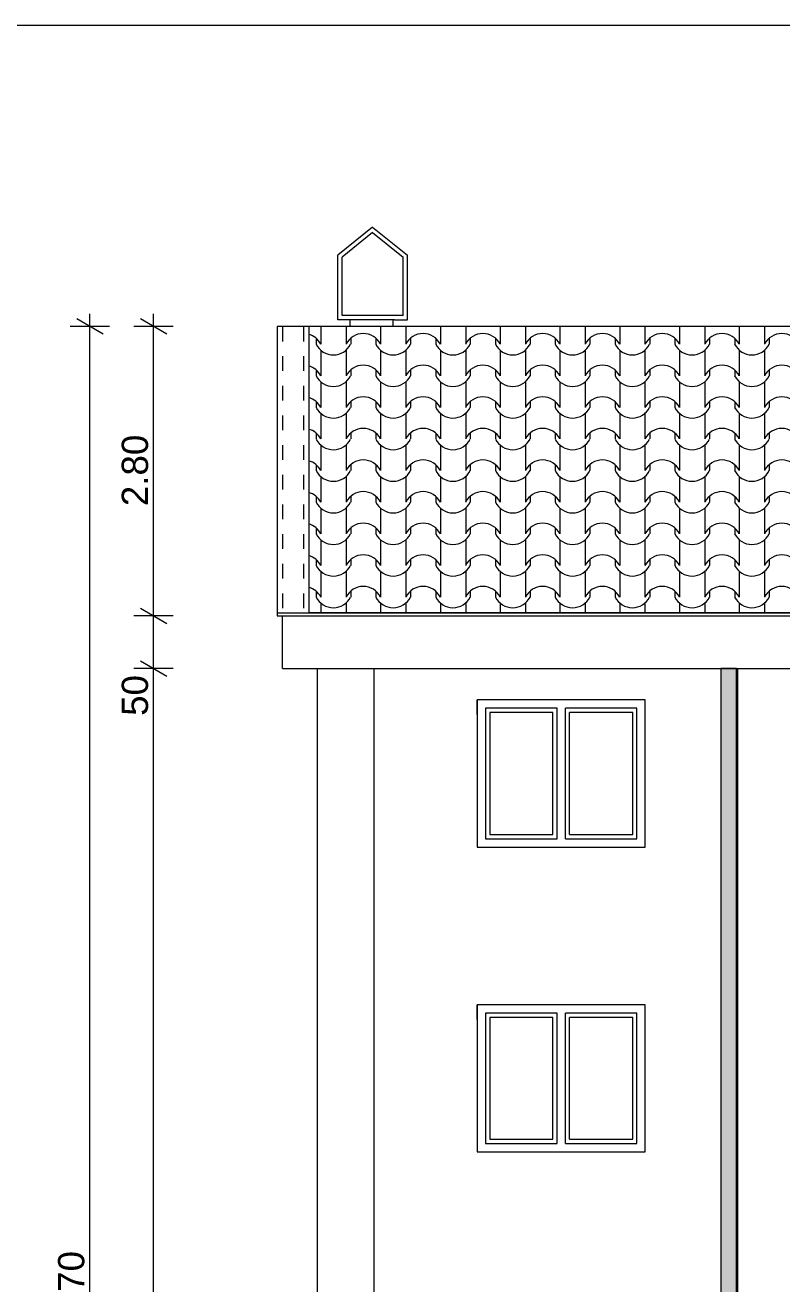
# Model space of a CAD drawing. Header units: millimetres. Extents: x 2791058 to 2855058, y -67651 to -18651.
# Drawn here: x 2800288 to 2807489, y -30625 to -18651 of the extents above; entities that cross this region are included whole.
import ezdxf

# ---------------------------------------------------------------- set-up
doc = ezdxf.new("R2010")
doc.units = ezdxf.units.MM
doc.header["$MEASUREMENT"] = 0
doc.linetypes.add('Dashed', pattern=[282.222223, 141.111112, -141.111112])
doc.linetypes.add('Hidden Line', pattern=[195.611112, 141.111112, -54.5])
doc.layers.add('Dimensioning - General', color=7, linetype='Continuous')
doc.layers.add('Exterior walls', color=7, linetype='Continuous')
for name, color, linetype, lineweight in [('Dimensioning - General_Pen_No__1', 7, 'Continuous', 0), ('Exterior walls_Pen_No__1', 7, 'Continuous', 0), ('Lines_Pen_No__20', 1, 'Continuous', 0), ('Shell - Roof_Pen_No__21', 7, 'Continuous', 0), ('Structural - Bearing_Pen_No__1', 7, 'Continuous', 0)]:
    doc.layers.add(name, color=color, linetype=linetype, lineweight=lineweight)
doc.layers.add('Structural - Bearing_Pen_No__62', color=7, linetype='Continuous', lineweight=0, true_color=0xaaaaaa)
doc.styles.add('GENERATED_STYLE_1', font='')
doc.styles.get('GENERATED_STYLE_1').set_extended_font_data('Arial')
doc.dimstyles.new('GENERATED_STYLE__1', dxfattribs={"dimtxt": 250, "dimasz": 190, "dimexe": 0.18, "dimexo": 3, "dimgap": 0.09, "dimtad": 1, "dimlfac": 0.001, "dimzin": 0, "dimdsep": 46, "dimtxsty": 'GENERATED_STYLE_1', "dimblk": 'ARROWHEAD_2', "dimblk1": 'ARROWHEAD_2', "dimblk2": 'ARROWHEAD_2', "dimcen": 0.09, "dimclrd": 7, "dimclre": 7, "dimclrt": 7, "dimadec": 0, "dimazin": 0, "dimtfac": 1, "dimtdec": 4, "dimtmove": 0, "dimatfit": 3, "dimfxl": 1, "dimtolj": 1, "dimtzin": 0, "dimarcsym": 0})

# ---------------------------------------------------------------- blocks, each defined once
blk = doc.blocks.new('*X2', base_point=(2247654, -76425))
at = {"layer": 'Structural - Bearing_Pen_No__62', "color": 253, "linetype": 'Continuous', "lineweight": 0, "true_color": 0xaaaaaa}
for p, q in [((2803101, -21518), (2803101, -21564)), ((2803342, -21518), (2803342, -21564)), ((2803670, -21518), (2803670, -21564)), ((2803911, -21518), (2803911, -21564)), ((2804239, -21518), (2804239, -21564)), ((2804480, -21518), (2804480, -21564)), ((2804808, -21518), (2804808, -21564)), ((2805049, -21518), (2805049, -21564)), ((2805377, -21518), (2805377, -21564)), ((2805618, -21518), (2805618, -21564)), ((2805946, -21518), (2805946, -21564)), ((2806186, -21518), (2806186, -21564)), ((2806515, -21518), (2806515, -21564)), ((2806755, -21518), (2806755, -21564)), ((2807084, -21518), (2807084, -21564)), ((2807324, -21518), (2807324, -21564)), ((2803057, -21630), (2803057, -21686)), ((2803101, -21564), (2803101, -21686)), ((2803342, -21564), (2803342, -21686)), ((2803386, -21630), (2803386, -21686)), ((2803626, -21630), (2803626, -21686)), ((2803670, -21564), (2803670, -21686)), ((2803911, -21564), (2803911, -21686)), ((2803955, -21630), (2803955, -21686)), ((2804195, -21630), (2804195, -21686)), ((2804239, -21564), (2804239, -21686)), ((2804480, -21564), (2804480, -21686)), ((2804524, -21630), (2804524, -21686)), ((2804764, -21630), (2804764, -21686)), ((2804808, -21564), (2804808, -21686)), ((2805049, -21564), (2805049, -21686)), ((2805093, -21630), (2805093, -21686)), ((2805333, -21630), (2805333, -21686)), ((2805377, -21564), (2805377, -21686)), ((2805618, -21564), (2805618, -21686)), ((2805662, -21630), (2805662, -21686)), ((2805902, -21630), (2805902, -21686)), ((2805946, -21564), (2805946, -21686)), ((2806186, -21564), (2806186, -21686)), ((2806231, -21630), (2806231, -21686)), ((2806471, -21630), (2806471, -21686)), ((2806515, -21564), (2806515, -21686)), ((2806755, -21564), (2806755, -21686)), ((2806799, -21630), (2806799, -21686)), ((2807040, -21630), (2807040, -21686)), ((2807084, -21564), (2807084, -21686)), ((2807324, -21564), (2807324, -21686)), ((2807368, -21630), (2807368, -21686)), ((2803101, -21743), (2803101, -21865)), ((2803342, -21743), (2803342, -21865)), ((2803670, -21743), (2803670, -21865)), ((2803911, -21743), (2803911, -21865)), ((2804239, -21743), (2804239, -21865)), ((2804480, -21743), (2804480, -21865)), ((2804808, -21743), (2804808, -21865)), ((2805049, -21743), (2805049, -21865)), ((2805377, -21743), (2805377, -21865)), ((2805618, -21743), (2805618, -21865)), ((2805946, -21743), (2805946, -21865)), ((2806186, -21743), (2806186, -21865)), ((2806515, -21743), (2806515, -21865)), ((2806755, -21743), (2806755, -21865)), ((2807084, -21743), (2807084, -21865)), ((2807324, -21743), (2807324, -21865)), ((2803101, -21865), (2803101, -21987)), ((2803342, -21865), (2803342, -21987)), ((2803670, -21865), (2803670, -21987)), ((2803911, -21865), (2803911, -21987)), ((2804239, -21865), (2804239, -21987)), ((2804480, -21865), (2804480, -21987)), ((2804808, -21865), (2804808, -21987)), ((2805049, -21865), (2805049, -21987)), ((2805377, -21865), (2805377, -21987)), ((2805618, -21865), (2805618, -21987)), ((2805946, -21865), (2805946, -21987)), ((2806186, -21865), (2806186, -21987)), ((2806515, -21865), (2806515, -21987)), ((2806755, -21865), (2806755, -21987)), ((2807084, -21865), (2807084, -21987)), ((2807324, -21865), (2807324, -21987)), ((2803057, -21931), (2803057, -21987)), ((2803386, -21931), (2803386, -21987)), ((2803626, -21931), (2803626, -21987)), ((2803955, -21931), (2803955, -21987)), ((2804195, -21931), (2804195, -21987)), ((2804524, -21931), (2804524, -21987)), ((2804764, -21931), (2804764, -21987)), ((2805093, -21931), (2805093, -21987)), ((2805333, -21931), (2805333, -21987)), ((2805662, -21931), (2805662, -21987)), ((2805902, -21931), (2805902, -21987)), ((2806231, -21931), (2806231, -21987)), ((2806471, -21931), (2806471, -21987)), ((2806799, -21931), (2806799, -21987)), ((2807040, -21931), (2807040, -21987)), ((2807368, -21931), (2807368, -21987)), ((2803101, -22044), (2803101, -22166)), ((2803342, -22044), (2803342, -22166)), ((2803670, -22044), (2803670, -22166)), ((2803911, -22044), (2803911, -22166)), ((2804239, -22044), (2804239, -22166)), ((2804480, -22044), (2804480, -22166)), ((2804808, -22044), (2804808, -22166)), ((2805049, -22044), (2805049, -22166)), ((2805377, -22044), (2805377, -22166)), ((2805618, -22044), (2805618, -22166)), ((2805946, -22044), (2805946, -22166)), ((2806186, -22044), (2806186, -22166)), ((2806515, -22044), (2806515, -22166)), ((2806755, -22044), (2806755, -22166)), ((2807084, -22044), (2807084, -22166)), ((2807324, -22044), (2807324, -22166)), ((2803057, -22232), (2803057, -22288)), ((2803101, -22166), (2803101, -22288)), ((2803342, -22166), (2803342, -22288)), ((2803386, -22232), (2803386, -22288)), ((2803626, -22232), (2803626, -22288)), ((2803670, -22166), (2803670, -22288)), ((2803911, -22166), (2803911, -22288)), ((2803955, -22232), (2803955, -22288)), ((2804195, -22232), (2804195, -22288)), ((2804239, -22166), (2804239, -22288)), ((2804480, -22166), (2804480, -22288)), ((2804524, -22232), (2804524, -22288)), ((2804764, -22232), (2804764, -22288)), ((2804808, -22166), (2804808, -22288)), ((2805049, -22166), (2805049, -22288)), ((2805093, -22232), (2805093, -22288)), ((2805333, -22232), (2805333, -22288)), ((2805377, -22166), (2805377, -22288)), ((2805618, -22166), (2805618, -22288)), ((2805662, -22232), (2805662, -22288)), ((2805902, -22232), (2805902, -22288)), ((2805946, -22166), (2805946, -22288)), ((2806186, -22166), (2806186, -22288)), ((2806231, -22232), (2806231, -22288)), ((2806471, -22232), (2806471, -22288)), ((2806515, -22166), (2806515, -22288)), ((2806755, -22166), (2806755, -22288)), ((2806799, -22232), (2806799, -22288)), ((2807040, -22232), (2807040, -22288)), ((2807084, -22166), (2807084, -22288)), ((2807324, -22166), (2807324, -22288)), ((2807368, -22232), (2807368, -22288)), ((2803101, -22344), (2803101, -22466)), ((2803342, -22344), (2803342, -22466)), ((2803670, -22344), (2803670, -22466)), ((2803911, -22344), (2803911, -22466)), ((2804239, -22344), (2804239, -22466)), ((2804480, -22344), (2804480, -22466)), ((2804808, -22344), (2804808, -22466)), ((2805049, -22344), (2805049, -22466)), ((2805377, -22344), (2805377, -22466)), ((2805618, -22344), (2805618, -22466)), ((2805946, -22344), (2805946, -22466)), ((2806186, -22344), (2806186, -22466)), ((2806515, -22344), (2806515, -22466)), ((2806755, -22344), (2806755, -22466)), ((2807084, -22344), (2807084, -22466)), ((2807324, -22344), (2807324, -22466)), ((2803101, -22466), (2803101, -22588)), ((2803342, -22466), (2803342, -22588)), ((2803670, -22466), (2803670, -22588)), ((2803911, -22466), (2803911, -22588)), ((2804239, -22466), (2804239, -22588)), ((2804480, -22466), (2804480, -22588)), ((2804808, -22466), (2804808, -22588)), ((2805049, -22466), (2805049, -22588)), ((2805377, -22466), (2805377, -22588)), ((2805618, -22466), (2805618, -22588)), ((2805946, -22466), (2805946, -22588)), ((2806186, -22466), (2806186, -22588)), ((2806515, -22466), (2806515, -22588)), ((2806755, -22466), (2806755, -22588)), ((2807084, -22466), (2807084, -22588)), ((2807324, -22466), (2807324, -22588)), ((2803057, -22532), (2803057, -22588)), ((2803386, -22532), (2803386, -22588)), ((2803626, -22532), (2803626, -22588)), ((2803955, -22532), (2803955, -22588)), ((2804195, -22532), (2804195, -22588)), ((2804524, -22532), (2804524, -22588)), ((2804764, -22532), (2804764, -22588)), ((2805093, -22532), (2805093, -22588)), ((2805333, -22532), (2805333, -22588)), ((2805662, -22532), (2805662, -22588)), ((2805902, -22532), (2805902, -22588)), ((2806231, -22532), (2806231, -22588)), ((2806471, -22532), (2806471, -22588)), ((2806799, -22532), (2806799, -22588)), ((2807040, -22532), (2807040, -22588)), ((2807368, -22532), (2807368, -22588)), ((2803101, -22645), (2803101, -22767)), ((2803342, -22645), (2803342, -22767)), ((2803670, -22645), (2803670, -22767)), ((2803911, -22645), (2803911, -22767)), ((2804239, -22645), (2804239, -22767)), ((2804480, -22645), (2804480, -22767)), ((2804808, -22645), (2804808, -22767)), ((2805049, -22645), (2805049, -22767)), ((2805377, -22645), (2805377, -22767)), ((2805618, -22645), (2805618, -22767)), ((2805946, -22645), (2805946, -22767)), ((2806186, -22645), (2806186, -22767)), ((2806515, -22645), (2806515, -22767)), ((2806755, -22645), (2806755, -22767)), ((2807084, -22645), (2807084, -22767)), ((2807324, -22645), (2807324, -22767)), ((2803057, -22833), (2803057, -22889)), ((2803101, -22767), (2803101, -22889)), ((2803342, -22767), (2803342, -22889)), ((2803386, -22833), (2803386, -22889)), ((2803626, -22833), (2803626, -22889)), ((2803670, -22767), (2803670, -22889)), ((2803911, -22767), (2803911, -22889)), ((2803955, -22833), (2803955, -22889)), ((2804195, -22833), (2804195, -22889)), ((2804239, -22767), (2804239, -22889)), ((2804480, -22767), (2804480, -22889)), ((2804524, -22833), (2804524, -22889)), ((2804764, -22833), (2804764, -22889)), ((2804808, -22767), (2804808, -22889)), ((2805049, -22767), (2805049, -22889)), ((2805093, -22833), (2805093, -22889)), ((2805333, -22833), (2805333, -22889)), ((2805377, -22767), (2805377, -22889)), ((2805618, -22767), (2805618, -22889)), ((2805662, -22833), (2805662, -22889)), ((2805902, -22833), (2805902, -22889)), ((2805946, -22767), (2805946, -22889)), ((2806186, -22767), (2806186, -22889)), ((2806231, -22833), (2806231, -22889)), ((2806471, -22833), (2806471, -22889)), ((2806515, -22767), (2806515, -22889)), ((2806755, -22767), (2806755, -22889)), ((2806799, -22833), (2806799, -22889)), ((2807040, -22833), (2807040, -22889)), ((2807084, -22767), (2807084, -22889)), ((2807324, -22767), (2807324, -22889)), ((2807368, -22833), (2807368, -22889)), ((2803101, -22946), (2803101, -23068)), ((2803342, -22946), (2803342, -23068)), ((2803670, -22946), (2803670, -23068)), ((2803911, -22946), (2803911, -23068)), ((2804239, -22946), (2804239, -23068)), ((2804480, -22946), (2804480, -23068)), ((2804808, -22946), (2804808, -23068)), ((2805049, -22946), (2805049, -23068)), ((2805377, -22946), (2805377, -23068)), ((2805618, -22946), (2805618, -23068)), ((2805946, -22946), (2805946, -23068)), ((2806186, -22946), (2806186, -23068)), ((2806515, -22946), (2806515, -23068)), ((2806755, -22946), (2806755, -23068)), ((2807084, -22946), (2807084, -23068)), ((2807324, -22946), (2807324, -23068)), ((2803101, -23068), (2803101, -23190)), ((2803342, -23068), (2803342, -23190)), ((2803670, -23068), (2803670, -23190)), ((2803911, -23068), (2803911, -23190)), ((2804239, -23068), (2804239, -23190)), ((2804480, -23068), (2804480, -23190)), ((2804808, -23068), (2804808, -23190)), ((2805049, -23068), (2805049, -23190)), ((2805377, -23068), (2805377, -23190)), ((2805618, -23068), (2805618, -23190)), ((2805946, -23068), (2805946, -23190)), ((2806186, -23068), (2806186, -23190)), ((2806515, -23068), (2806515, -23190)), ((2806755, -23068), (2806755, -23190)), ((2807084, -23068), (2807084, -23190)), ((2807324, -23068), (2807324, -23190)), ((2803057, -23134), (2803057, -23190)), ((2803386, -23134), (2803386, -23190)), ((2803626, -23134), (2803626, -23190)), ((2803955, -23134), (2803955, -23190)), ((2804195, -23134), (2804195, -23190)), ((2804524, -23134), (2804524, -23190)), ((2804764, -23134), (2804764, -23190)), ((2805093, -23134), (2805093, -23190)), ((2805333, -23134), (2805333, -23190)), ((2805662, -23134), (2805662, -23190)), ((2805902, -23134), (2805902, -23190)), ((2806231, -23134), (2806231, -23190)), ((2806471, -23134), (2806471, -23190)), ((2806799, -23134), (2806799, -23190)), ((2807040, -23134), (2807040, -23190)), ((2807368, -23134), (2807368, -23190)), ((2803101, -23246), (2803101, -23368)), ((2803342, -23246), (2803342, -23368)), ((2803670, -23246), (2803670, -23368)), ((2803911, -23246), (2803911, -23368)), ((2804239, -23246), (2804239, -23368)), ((2804480, -23246), (2804480, -23368)), ((2804808, -23246), (2804808, -23368)), ((2805049, -23246), (2805049, -23368)), ((2805377, -23246), (2805377, -23368)), ((2805618, -23246), (2805618, -23368)), ((2805946, -23246), (2805946, -23368)), ((2806186, -23246), (2806186, -23368)), ((2806515, -23246), (2806515, -23368)), ((2806755, -23246), (2806755, -23368)), ((2807084, -23246), (2807084, -23368)), ((2807324, -23246), (2807324, -23368)), ((2803057, -23434), (2803057, -23490)), ((2803101, -23368), (2803101, -23490)), ((2803342, -23368), (2803342, -23490)), ((2803386, -23434), (2803386, -23490)), ((2803626, -23434), (2803626, -23490)), ((2803670, -23368), (2803670, -23490)), ((2803911, -23368), (2803911, -23490)), ((2803955, -23434), (2803955, -23490)), ((2804195, -23434), (2804195, -23490)), ((2804239, -23368), (2804239, -23490)), ((2804480, -23368), (2804480, -23490)), ((2804524, -23434), (2804524, -23490)), ((2804764, -23434), (2804764, -23490)), ((2804808, -23368), (2804808, -23490)), ((2805049, -23368), (2805049, -23490)), ((2805093, -23434), (2805093, -23490)), ((2805333, -23434), (2805333, -23490)), ((2805377, -23368), (2805377, -23490)), ((2805618, -23368), (2805618, -23490)), ((2805662, -23434), (2805662, -23490)), ((2805902, -23434), (2805902, -23490)), ((2805946, -23368), (2805946, -23490)), ((2806186, -23368), (2806186, -23490)), ((2806231, -23434), (2806231, -23490)), ((2806471, -23434), (2806471, -23490)), ((2806515, -23368), (2806515, -23490)), ((2806755, -23368), (2806755, -23490)), ((2806799, -23434), (2806799, -23490)), ((2807040, -23434), (2807040, -23490)), ((2807084, -23368), (2807084, -23490)), ((2807324, -23368), (2807324, -23490)), ((2807368, -23434), (2807368, -23490)), ((2803101, -23547), (2803101, -23669)), ((2803342, -23547), (2803342, -23669)), ((2803670, -23547), (2803670, -23669)), ((2803911, -23547), (2803911, -23669)), ((2804239, -23547), (2804239, -23669)), ((2804480, -23547), (2804480, -23669)), ((2804808, -23547), (2804808, -23669)), ((2805049, -23547), (2805049, -23669)), ((2805377, -23547), (2805377, -23669)), ((2805618, -23547), (2805618, -23669)), ((2805946, -23547), (2805946, -23669)), ((2806186, -23547), (2806186, -23669)), ((2806515, -23547), (2806515, -23669)), ((2806755, -23547), (2806755, -23669)), ((2807084, -23547), (2807084, -23669)), ((2807324, -23547), (2807324, -23669)), ((2803101, -23669), (2803101, -23791)), ((2803342, -23669), (2803342, -23791)), ((2803670, -23669), (2803670, -23791)), ((2803911, -23669), (2803911, -23791)), ((2804239, -23669), (2804239, -23791)), ((2804480, -23669), (2804480, -23791)), ((2804808, -23669), (2804808, -23791)), ((2805049, -23669), (2805049, -23791)), ((2805377, -23669), (2805377, -23791)), ((2805618, -23669), (2805618, -23791)), ((2805946, -23669), (2805946, -23791)), ((2806186, -23669), (2806186, -23791)), ((2806515, -23669), (2806515, -23791)), ((2806755, -23669), (2806755, -23791)), ((2807084, -23669), (2807084, -23791)), ((2807324, -23669), (2807324, -23791)), ((2803057, -23735), (2803057, -23791)), ((2803386, -23735), (2803386, -23791)), ((2803626, -23735), (2803626, -23791)), ((2803955, -23735), (2803955, -23791)), ((2804195, -23735), (2804195, -23791)), ((2804524, -23735), (2804524, -23791)), ((2804764, -23735), (2804764, -23791)), ((2805093, -23735), (2805093, -23791)), ((2805333, -23735), (2805333, -23791)), ((2805662, -23735), (2805662, -23791)), ((2805902, -23735), (2805902, -23791)), ((2806231, -23735), (2806231, -23791)), ((2806471, -23735), (2806471, -23791)), ((2806799, -23735), (2806799, -23791)), ((2807040, -23735), (2807040, -23791)), ((2807368, -23735), (2807368, -23791)), ((2803101, -23848), (2803101, -23970)), ((2803342, -23848), (2803342, -23970)), ((2803670, -23848), (2803670, -23970)), ((2803911, -23848), (2803911, -23970)), ((2804239, -23848), (2804239, -23970)), ((2804480, -23848), (2804480, -23970)), ((2804808, -23848), (2804808, -23970)), ((2805049, -23848), (2805049, -23970)), ((2805377, -23848), (2805377, -23970)), ((2805618, -23848), (2805618, -23970)), ((2805946, -23848), (2805946, -23970)), ((2806186, -23848), (2806186, -23970)), ((2806515, -23848), (2806515, -23970)), ((2806755, -23848), (2806755, -23970)), ((2807084, -23848), (2807084, -23970)), ((2807324, -23848), (2807324, -23970)), ((2803057, -24036), (2803057, -24092)), ((2803101, -23970), (2803101, -24092)), ((2803342, -23970), (2803342, -24092)), ((2803386, -24036), (2803386, -24092)), ((2803626, -24036), (2803626, -24092)), ((2803670, -23970), (2803670, -24092)), ((2803911, -23970), (2803911, -24092)), ((2803955, -24036), (2803955, -24092)), ((2804195, -24036), (2804195, -24092)), ((2804239, -23970), (2804239, -24092)), ((2804480, -23970), (2804480, -24092)), ((2804524, -24036), (2804524, -24092)), ((2804764, -24036), (2804764, -24092)), ((2804808, -23970), (2804808, -24092)), ((2805049, -23970), (2805049, -24092)), ((2805093, -24036), (2805093, -24092)), ((2805333, -24036), (2805333, -24092)), ((2805377, -23970), (2805377, -24092)), ((2805618, -23970), (2805618, -24092)), ((2805662, -24036), (2805662, -24092)), ((2805902, -24036), (2805902, -24092)), ((2805946, -23970), (2805946, -24092)), ((2806186, -23970), (2806186, -24092)), ((2806231, -24036), (2806231, -24092)), ((2806471, -24036), (2806471, -24092)), ((2806515, -23970), (2806515, -24092)), ((2806755, -23970), (2806755, -24092)), ((2806799, -24036), (2806799, -24092)), ((2807040, -24036), (2807040, -24092)), ((2807084, -23970), (2807084, -24092)), ((2807324, -23970), (2807324, -24092)), ((2807368, -24036), (2807368, -24092)), ((2803101, -24148), (2803101, -24240)), ((2803342, -24148), (2803342, -24240)), ((2803670, -24148), (2803670, -24240)), ((2803911, -24148), (2803911, -24240)), ((2804239, -24148), (2804239, -24240)), ((2804480, -24148), (2804480, -24240)), ((2804808, -24148), (2804808, -24240)), ((2805049, -24148), (2805049, -24240)), ((2805377, -24148), (2805377, -24240)), ((2805618, -24148), (2805618, -24240)), ((2805946, -24148), (2805946, -24240)), ((2806186, -24148), (2806186, -24240)), ((2806515, -24148), (2806515, -24240)), ((2806755, -24148), (2806755, -24240)), ((2807084, -24148), (2807084, -24240)), ((2807324, -24148), (2807324, -24240))]:
    blk.add_line(p, q, dxfattribs=at)
for centre, radius, start, end in [((2802936, -21770), 185, 26.9885, 74.1368), ((2803506, -21770), 185, 90.1705, 153.0115), ((2803505, -21770), 185, 26.9885, 89.8295), ((2804075, -21770), 185, 90.1705, 153.0115), ((2804074, -21770), 185, 26.9885, 89.8295), ((2804644, -21770), 185, 90.1705, 153.0115), ((2804643, -21770), 185, 26.9885, 89.8295), ((2805213, -21770), 185, 90.1705, 153.0115), ((2805212, -21770), 185, 26.9885, 89.8295), ((2805782, -21770), 185, 90.1705, 153.0115), ((2805781, -21770), 185, 26.9885, 89.8295), ((2806351, -21770), 185, 90.1705, 153.0115), ((2806350, -21770), 185, 26.9885, 89.8295), ((2806920, -21770), 185, 90.1705, 153.0115), ((2806919, -21770), 185, 26.9885, 89.8295), ((2807489, -21770), 185, 90.1705, 153.0115), ((2807488, -21770), 185, 26.9885, 89.8295), ((2803221, -21604), 184, 206.7044, 333.2956), ((2803790, -21604), 184, 206.7044, 333.2956), ((2804359, -21604), 184, 206.7044, 333.2956), ((2804928, -21604), 184, 206.7044, 333.2956), ((2805497, -21604), 184, 206.7044, 333.2956), ((2806066, -21604), 184, 206.7044, 333.2956), ((2806635, -21604), 184, 206.7044, 333.2956), ((2807204, -21604), 184, 206.7044, 333.2956), ((2802936, -22071), 185, 26.9885, 74.1368), ((2803506, -22071), 185, 90.1705, 153.0115), ((2803505, -22071), 185, 26.9885, 89.8295), ((2804075, -22071), 185, 90.1705, 153.0115), ((2804074, -22071), 185, 26.9885, 89.8295), ((2804644, -22071), 185, 90.1705, 153.0115), ((2804643, -22071), 185, 26.9885, 89.8295), ((2805213, -22071), 185, 90.1705, 153.0115), ((2805212, -22071), 185, 26.9885, 89.8295), ((2805782, -22071), 185, 90.1705, 153.0115), ((2805781, -22071), 185, 26.9885, 89.8295), ((2806351, -22071), 185, 90.1705, 153.0115), ((2806350, -22071), 185, 26.9885, 89.8295), ((2806920, -22071), 185, 90.1705, 153.0115), ((2806919, -22071), 185, 26.9885, 89.8295), ((2807489, -22071), 185, 90.1705, 153.0115), ((2807488, -22071), 185, 26.9885, 89.8295), ((2803221, -21904), 184, 206.7044, 333.2956), ((2803790, -21904), 184, 206.7044, 333.2956), ((2804359, -21904), 184, 206.7044, 333.2956), ((2804928, -21904), 184, 206.7044, 333.2956), ((2805497, -21904), 184, 206.7044, 333.2956), ((2806066, -21904), 184, 206.7044, 333.2956), ((2806635, -21904), 184, 206.7044, 333.2956), ((2807204, -21904), 184, 206.7044, 333.2956), ((2802936, -22372), 185, 26.9885, 74.1368), ((2803506, -22372), 185, 90.1705, 153.0115), ((2803505, -22372), 185, 26.9885, 89.8295), ((2804075, -22372), 185, 90.1705, 153.0115), ((2804074, -22372), 185, 26.9885, 89.8295), ((2804644, -22372), 185, 90.1705, 153.0115), ((2804643, -22372), 185, 26.9885, 89.8295), ((2805213, -22372), 185, 90.1705, 153.0115), ((2805212, -22372), 185, 26.9885, 89.8295), ((2805782, -22372), 185, 90.1705, 153.0115), ((2805781, -22372), 185, 26.9885, 89.8295), ((2806351, -22372), 185, 90.1705, 153.0115), ((2806350, -22372), 185, 26.9885, 89.8295), ((2806920, -22372), 185, 90.1705, 153.0115), ((2806919, -22372), 185, 26.9885, 89.8295), ((2807489, -22372), 185, 90.1705, 153.0115), ((2807488, -22372), 185, 26.9885, 89.8295), ((2803221, -22205), 184, 206.7044, 333.2956), ((2803790, -22205), 184, 206.7044, 333.2956), ((2804359, -22205), 184, 206.7044, 333.2956), ((2804928, -22205), 184, 206.7044, 333.2956), ((2805497, -22205), 184, 206.7044, 333.2956), ((2806066, -22205), 184, 206.7044, 333.2956), ((2806635, -22205), 184, 206.7044, 333.2956), ((2807204, -22205), 184, 206.7044, 333.2956), ((2802936, -22672), 185, 26.9885, 74.1368), ((2803506, -22672), 185, 90.1705, 153.0115), ((2803505, -22672), 185, 26.9885, 89.8295), ((2804075, -22672), 185, 90.1705, 153.0115), ((2804074, -22672), 185, 26.9885, 89.8295), ((2804644, -22672), 185, 90.1705, 153.0115), ((2804643, -22672), 185, 26.9885, 89.8295), ((2805213, -22672), 185, 90.1705, 153.0115), ((2805212, -22672), 185, 26.9885, 89.8295), ((2805782, -22672), 185, 90.1705, 153.0115), ((2805781, -22672), 185, 26.9885, 89.8295), ((2806351, -22672), 185, 90.1705, 153.0115), ((2806350, -22672), 185, 26.9885, 89.8295), ((2806920, -22672), 185, 90.1705, 153.0115), ((2806919, -22672), 185, 26.9885, 89.8295), ((2807489, -22672), 185, 90.1705, 153.0115), ((2807488, -22672), 185, 26.9885, 89.8295), ((2803221, -22506), 184, 206.7044, 333.2956), ((2803790, -22506), 184, 206.7044, 333.2956), ((2804359, -22506), 184, 206.7044, 333.2956), ((2804928, -22506), 184, 206.7044, 333.2956), ((2805497, -22506), 184, 206.7044, 333.2956), ((2806066, -22506), 184, 206.7044, 333.2956), ((2806635, -22506), 184, 206.7044, 333.2956), ((2807204, -22506), 184, 206.7044, 333.2956), ((2802936, -22973), 185, 26.9885, 74.1368), ((2803506, -22973), 185, 90.1705, 153.0115), ((2803505, -22973), 185, 26.9885, 89.8295), ((2804075, -22973), 185, 90.1705, 153.0115), ((2804074, -22973), 185, 26.9885, 89.8295), ((2804644, -22973), 185, 90.1705, 153.0115), ((2804643, -22973), 185, 26.9885, 89.8295), ((2805213, -22973), 185, 90.1705, 153.0115), ((2805212, -22973), 185, 26.9885, 89.8295), ((2805782, -22973), 185, 90.1705, 153.0115), ((2805781, -22973), 185, 26.9885, 89.8295), ((2806351, -22973), 185, 90.1705, 153.0115), ((2806350, -22973), 185, 26.9885, 89.8295), ((2806920, -22973), 185, 90.1705, 153.0115), ((2806919, -22973), 185, 26.9885, 89.8295), ((2807489, -22973), 185, 90.1705, 153.0115), ((2807488, -22973), 185, 26.9885, 89.8295), ((2803221, -22806), 184, 206.7044, 333.2956), ((2803790, -22806), 184, 206.7044, 333.2956), ((2804359, -22806), 184, 206.7044, 333.2956), ((2804928, -22806), 184, 206.7044, 333.2956), ((2805497, -22806), 184, 206.7044, 333.2956), ((2806066, -22806), 184, 206.7044, 333.2956), ((2806635, -22806), 184, 206.7044, 333.2956), ((2807204, -22806), 184, 206.7044, 333.2956), ((2802936, -23274), 185, 26.9885, 74.1368), ((2803506, -23274), 185, 90.1705, 153.0115), ((2803505, -23274), 185, 26.9885, 89.8295), ((2804075, -23274), 185, 90.1705, 153.0115), ((2804074, -23274), 185, 26.9885, 89.8295), ((2804644, -23274), 185, 90.1705, 153.0115), ((2804643, -23274), 185, 26.9885, 89.8295), ((2805213, -23274), 185, 90.1705, 153.0115), ((2805212, -23274), 185, 26.9885, 89.8295), ((2805782, -23274), 185, 90.1705, 153.0115), ((2805781, -23274), 185, 26.9885, 89.8295), ((2806351, -23274), 185, 90.1705, 153.0115), ((2806350, -23274), 185, 26.9885, 89.8295), ((2806920, -23274), 185, 90.1705, 153.0115), ((2806919, -23274), 185, 26.9885, 89.8295), ((2807489, -23274), 185, 90.1705, 153.0115), ((2807488, -23274), 185, 26.9885, 89.8295), ((2803221, -23107), 184, 206.7044, 333.2956), ((2803790, -23107), 184, 206.7044, 333.2956), ((2804359, -23107), 184, 206.7044, 333.2956), ((2804928, -23107), 184, 206.7044, 333.2956), ((2805497, -23107), 184, 206.7044, 333.2956), ((2806066, -23107), 184, 206.7044, 333.2956), ((2806635, -23107), 184, 206.7044, 333.2956), ((2807204, -23107), 184, 206.7044, 333.2956), ((2802936, -23574), 185, 26.9885, 74.1368), ((2803506, -23574), 185, 90.1705, 153.0115), ((2803505, -23574), 185, 26.9885, 89.8295), ((2804075, -23574), 185, 90.1705, 153.0115), ((2804074, -23574), 185, 26.9885, 89.8295), ((2804644, -23574), 185, 90.1705, 153.0115), ((2804643, -23574), 185, 26.9885, 89.8295), ((2805213, -23574), 185, 90.1705, 153.0115), ((2805212, -23574), 185, 26.9885, 89.8295), ((2805782, -23574), 185, 90.1705, 153.0115), ((2805781, -23574), 185, 26.9885, 89.8295), ((2806351, -23574), 185, 90.1705, 153.0115), ((2806350, -23574), 185, 26.9885, 89.8295), ((2806920, -23574), 185, 90.1705, 153.0115), ((2806919, -23574), 185, 26.9885, 89.8295), ((2807489, -23574), 185, 90.1705, 153.0115), ((2807488, -23574), 185, 26.9885, 89.8295), ((2803221, -23408), 184, 206.7044, 333.2956), ((2803790, -23408), 184, 206.7044, 333.2956), ((2804359, -23408), 184, 206.7044, 333.2956), ((2804928, -23408), 184, 206.7044, 333.2956), ((2805497, -23408), 184, 206.7044, 333.2956), ((2806066, -23408), 184, 206.7044, 333.2956), ((2806635, -23408), 184, 206.7044, 333.2956), ((2807204, -23408), 184, 206.7044, 333.2956), ((2802936, -23875), 185, 26.9885, 74.1368), ((2803506, -23875), 185, 90.1705, 153.0115), ((2803505, -23875), 185, 26.9885, 89.8295), ((2804075, -23875), 185, 90.1705, 153.0115), ((2804074, -23875), 185, 26.9885, 89.8295), ((2804644, -23875), 185, 90.1705, 153.0115), ((2804643, -23875), 185, 26.9885, 89.8295), ((2805213, -23875), 185, 90.1705, 153.0115), ((2805212, -23875), 185, 26.9885, 89.8295), ((2805782, -23875), 185, 90.1705, 153.0115), ((2805781, -23875), 185, 26.9885, 89.8295), ((2806351, -23875), 185, 90.1705, 153.0115), ((2806350, -23875), 185, 26.9885, 89.8295), ((2806920, -23875), 185, 90.1705, 153.0115), ((2806919, -23875), 185, 26.9885, 89.8295), ((2807489, -23875), 185, 90.1705, 153.0115), ((2807488, -23875), 185, 26.9885, 89.8295), ((2803221, -23708), 184, 206.7044, 333.2956), ((2803790, -23708), 184, 206.7044, 333.2956), ((2804359, -23708), 184, 206.7044, 333.2956), ((2804928, -23708), 184, 206.7044, 333.2956), ((2805497, -23708), 184, 206.7044, 333.2956), ((2806066, -23708), 184, 206.7044, 333.2956), ((2806635, -23708), 184, 206.7044, 333.2956), ((2807204, -23708), 184, 206.7044, 333.2956), ((2802936, -24176), 185, 26.9885, 74.1368), ((2803506, -24176), 185, 90.1705, 153.0115), ((2803505, -24176), 185, 26.9885, 89.8295), ((2804075, -24176), 185, 90.1705, 153.0115), ((2804074, -24176), 185, 26.9885, 89.8295), ((2804644, -24176), 185, 90.1705, 153.0115), ((2804643, -24176), 185, 26.9885, 89.8295), ((2805213, -24176), 185, 90.1705, 153.0115), ((2805212, -24176), 185, 26.9885, 89.8295), ((2805782, -24176), 185, 90.1705, 153.0115), ((2805781, -24176), 185, 26.9885, 89.8295), ((2806351, -24176), 185, 90.1705, 153.0115), ((2806350, -24176), 185, 26.9885, 89.8295), ((2806920, -24176), 185, 90.1705, 153.0115), ((2806919, -24176), 185, 26.9885, 89.8295), ((2807489, -24176), 185, 90.1705, 153.0115), ((2807488, -24176), 185, 26.9885, 89.8295), ((2803221, -24009), 184, 206.7044, 333.2956), ((2803790, -24009), 184, 206.7044, 333.2956), ((2804359, -24009), 184, 206.7044, 333.2956), ((2804928, -24009), 184, 206.7044, 333.2956), ((2805497, -24009), 184, 206.7044, 333.2956), ((2806066, -24009), 184, 206.7044, 333.2956), ((2806635, -24009), 184, 206.7044, 333.2956), ((2807204, -24009), 184, 206.7044, 333.2956)]:
    blk.add_arc(centre, radius, start, end, dxfattribs=at)
blk = doc.blocks.new('Fill_1', base_point=(2247654, -74425))
at = {"layer": 'Structural - Bearing_Pen_No__1', "color": 7, "linetype": 'Continuous', "lineweight": 0}
for p, q in [((2808827, -21518), (2802987, -21518)), ((2802987, -21518), (2802987, -24240)), ((2802987, -24240), (2818145, -24240))]:
    blk.add_line(p, q, dxfattribs=at)
at = {"layer": 'Structural - Bearing_Pen_No__62', "color": 253, "linetype": 'Continuous', "lineweight": 0, "true_color": 0xaaaaaa}
blk.add_blockref('*X2', (2247654, -76425), dxfattribs=at)
blk = doc.blocks.new('Wall_1', base_point=(2806982, -24770))
at = {"layer": 'Exterior walls', "linetype": 'Continuous', "lineweight": 0}
blk.add_hatch(color=255, dxfattribs=at).paths.add_polyline_path([(2806907, -24770), (2806907, -38982), (2807057, -38982), (2807057, -24770)])
at = {"layer": 'Exterior walls_Pen_No__1', "color": 7, "linetype": 'Continuous', "lineweight": 0, "flags": 128}
for points in [[(2806907, -24770), (2806907, -38982)], [(2807057, -24770), (2806907, -24770)], [(2807057, -38982), (2807057, -24770)]]:
    blk.add_lwpolyline(points, dxfattribs=at)
blk = doc.blocks.new('*D12', base_point=(2247654, -76425))
at = {"layer": 'Dimensioning - General_Pen_No__1', "color": 7, "linetype": 'Continuous', "lineweight": 0}
for p, q in [((2801697, -24770), (2801322, -24770)), ((2801385, -24698), (2801635, -24843)), ((2801510, -39170), (2801510, -24770)), ((2801385, -39098), (2801635, -39243)), ((2801697, -39170), (2801322, -39170))]:
    blk.add_line(p, q, dxfattribs=at)
at = {"layer": 'Dimensioning - General_Pen_No__1', "color": 7, "lineweight": 0, "char_height": 250, "attachment_point": 7, "rotation": 90, "style": 'GENERATED_STYLE_1'}
for s, insert in [('\\A1;{\\pql;\\fArial|b0|i0|c0|p34;50}', (2801460, -25222)), ('\\A1;{\\pql;\\fArial|b0|i0|c0|p34;14.40}', (2801460, -32588))]:
    blk.add_mtext(s, dxfattribs=dict(at, insert=insert))
blk = doc.blocks.new('ARROWHEAD_2')
at = {"color": 0, "linetype": 'Continuous', "lineweight": 0}
for p, q in [((-0.378, -0.655), (0.378, 0.655)), ((0, 0), (-1, 0))]:
    blk.add_line(p, q, dxfattribs=at)
blk = doc.blocks.new('*D13', base_point=(2247654, -76425))
at = {"layer": 'Dimensioning - General_Pen_No__1', "color": 7, "linetype": 'Continuous', "lineweight": 0}
for p, q in [((2801697, -24270), (2801322, -24270)), ((2801385, -24198), (2801635, -24343)), ((2801510, -24770), (2801510, -24270)), ((2801697, -24770), (2801322, -24770)), ((2801385, -24698), (2801635, -24843))]:
    blk.add_line(p, q, dxfattribs=at)
blk = doc.blocks.new('*D14', base_point=(2247654, -76425))
at = {"layer": 'Dimensioning - General_Pen_No__1', "color": 7, "linetype": 'Continuous', "lineweight": 0}
for p, q in [((2801510, -21518), (2801510, -21396)), ((2801697, -21518), (2801322, -21518)), ((2801635, -21590), (2801385, -21446)), ((2801510, -24270), (2801510, -21518)), ((2801697, -24270), (2801322, -24270)), ((2801385, -24198), (2801635, -24343))]:
    blk.add_line(p, q, dxfattribs=at)
at = {"layer": 'Dimensioning - General_Pen_No__1', "color": 7, "lineweight": 0, "insert": (2801460, -23227), "char_height": 250, "attachment_point": 7, "rotation": 90, "style": 'GENERATED_STYLE_1'}
blk.add_mtext('\\A1;{\\pql;\\fArial|b0|i0|c0|p34;2.80}', dxfattribs=at)
blk = doc.blocks.new('*D15', base_point=(2247654, -76425))
at = {"layer": 'Dimensioning - General_Pen_No__1', "color": 7, "linetype": 'Continuous', "lineweight": 0}
for p, q in [((2800904, -21518), (2800904, -21396)), ((2801091, -21518), (2800716, -21518)), ((2801029, -21590), (2800779, -21446)), ((2800904, -40001), (2800904, -21518)), ((2800779, -39929), (2801029, -40073)), ((2801091, -40001), (2800716, -40001)), ((2800904, -40124), (2800904, -40001))]:
    blk.add_line(p, q, dxfattribs=at)
at = {"layer": 'Dimensioning - General_Pen_No__1', "color": 7, "lineweight": 0, "insert": (2800854, -31187), "char_height": 250, "attachment_point": 7, "rotation": 90, "style": 'GENERATED_STYLE_1'}
blk.add_mtext('\\A1;{\\pql;\\fArial|b0|i0|c0|p34;18.70}', dxfattribs=at)

msp = doc.modelspace()

# ---------------------------------------------------------------- linework, layer by layer
at = {"layer": 'Lines_Pen_No__20', "color": 1, "linetype": 'Hidden Line', "lineweight": 0}
for p, q in [((2806189.328, -25070.404), (2804589.328, -25070.404)), ((2804589.328, -25210.404), (2804589.328, -25070.404)), ((2806189.328, -25210.404), (2806189.328, -25070.404)), ((2806189.328, -27970.404), (2804589.328, -27970.404)), ((2804589.328, -28110.404), (2804589.328, -27970.404)), ((2806189.328, -28110.404), (2806189.328, -27970.404))]:
    msp.add_line(p, q, dxfattribs=at)
at = {"layer": 'Lines_Pen_No__20', "color": 1, "linetype": 'Continuous', "lineweight": 0}
for p, q in [((2805309.328, -26350.404), (2805309.328, -25190.404)), ((2805349.328, -26390.404), (2805349.328, -25150.404)), ((2805429.328, -26390.404), (2805429.328, -25150.404)), ((2805469.328, -26350.404), (2805469.328, -25190.404)), ((2805309.328, -29250.404), (2805309.328, -28090.404)), ((2805349.328, -29290.404), (2805349.328, -28050.404)), ((2805429.328, -29290.404), (2805429.328, -28050.404)), ((2805469.328, -29250.404), (2805469.328, -28090.404))]:
    msp.add_line(p, q, dxfattribs=at)
for points in [[(2804589.328, -26470.404), (2806189.328, -26470.404), (2806189.328, -25070.404), (2804589.328, -25070.404)], [(2804589.328, -29370.404), (2806189.328, -29370.404), (2806189.328, -27970.404), (2804589.328, -27970.404)]]:
    msp.add_lwpolyline(points, close=True, dxfattribs=at)
for points in [[(2805349.328, -25150.404), (2804669.328, -25150.404), (2804669.328, -26390.404), (2805349.328, -26390.404)], [(2805309.328, -25190.404), (2804709.328, -25190.404), (2804709.328, -26350.404), (2805309.328, -26350.404)], [(2805429.328, -26390.404), (2806109.328, -26390.404), (2806109.328, -25150.404), (2805429.328, -25150.404)], [(2805469.328, -26350.404), (2806069.328, -26350.404), (2806069.328, -25190.404), (2805469.328, -25190.404)], [(2805349.328, -28050.404), (2804669.328, -28050.404), (2804669.328, -29290.404), (2805349.328, -29290.404)], [(2805309.328, -28090.404), (2804709.328, -28090.404), (2804709.328, -29250.404), (2805309.328, -29250.404)], [(2805429.328, -29290.404), (2806109.328, -29290.404), (2806109.328, -28050.404), (2805429.328, -28050.404)], [(2805469.328, -29250.404), (2806069.328, -29250.404), (2806069.328, -28090.404), (2805469.328, -28090.404)]]:
    msp.add_lwpolyline(points, dxfattribs=at)
at = {"layer": 'Shell - Roof_Pen_No__21', "color": 7, "linetype": 'Continuous', "lineweight": 0}
for p, q in [((2791057.579, -18651.285), (2855057.579, -18651.285)), ((2803594.565, -20571.826), (2803262.154, -20838.146)), ((2803594.565, -20571.826), (2803926.976, -20838.146)), ((2803594.565, -20624.094), (2803303.192, -20857.534)), ((2803594.565, -20624.094), (2803885.937, -20857.534)), ((2803262.154, -21453.722), (2803262.154, -20838.146)), ((2803303.192, -21412.684), (2803303.192, -20857.534)), ((2803885.937, -21412.684), (2803885.937, -20857.534)), ((2803926.976, -21453.722), (2803926.976, -20838.146)), ((2803885.937, -21412.684), (2803303.192, -21412.684)), ((2808826.976, -21517.948), (2802686.976, -21517.948)), ((2802686.976, -21517.948), (2802686.976, -24270.404)), ((2802986.976, -21517.948), (2802986.976, -24240.404)), ((2803385.269, -21453.722), (2803262.154, -21453.722)), ((2803376.976, -21453.722), (2803376.976, -21517.948)), ((2803803.861, -21453.722), (2803385.269, -21453.722)), ((2803786.976, -21453.722), (2803786.976, -21517.948)), ((2803803.861, -21453.722), (2803926.976, -21453.722)), ((2802686.976, -24240.404), (2819136.976, -24240.404)), ((2802686.976, -24270.404), (2819136.976, -24270.404)), ((2802736.976, -24770.404), (2802736.976, -24270.404)), ((2802736.976, -24770.404), (2819136.976, -24770.404)), ((2803066.976, -24770.404), (2803066.976, -40001.304)), ((2803606.976, -24770.404), (2803606.976, -39003.363)), ((2807066.976, -24770.404), (2807066.976, -39003.363)), ((2806189.328, -25070.404), (2804589.328, -25070.404)), ((2804589.328, -25070.404), (2804589.328, -26470.404)), ((2806189.328, -26470.404), (2806189.328, -25070.404)), ((2804589.328, -26470.404), (2806189.328, -26470.404)), ((2806189.328, -27970.404), (2804589.328, -27970.404)), ((2804589.328, -27970.404), (2804589.328, -29370.404)), ((2806189.328, -29370.404), (2806189.328, -27970.404)), ((2804589.328, -29370.404), (2806189.328, -29370.404))]:
    msp.add_line(p, q, dxfattribs=at)
at = {"layer": 'Shell - Roof_Pen_No__21', "color": 7, "linetype": 'Dashed', "lineweight": 0}
for p, q in [((2802736.976, -21517.948), (2802736.976, -24240.404)), ((2802936.976, -21517.948), (2802936.976, -24240.404))]:
    msp.add_line(p, q, dxfattribs=at)

# ---------------------------------------------------------------- block references
at = {"layer": 'Exterior walls', "color": 7, "lineweight": 0}
msp.add_blockref('Wall_1', (2806982.219, -24770.404), dxfattribs=at)
at = {"layer": 'Structural - Bearing_Pen_No__62', "color": 253, "linetype": 'Continuous', "lineweight": 0, "true_color": 0xaaaaaa}
msp.add_blockref('Fill_1', (2247653.822, -74424.967), dxfattribs=at)

# ---------------------------------------------------------------- dimensions: what is measured, and where the dimension line sits
at = {"layer": 'Dimensioning - General', "color": 7, "linetype": 'Continuous', "lineweight": 0}
for base, p1, text, picture, middle in [((2800903.891, -21517.948), (2803066.976, -40001.304), '18.70', '*D15', (2800728.891, -30767.054)), ((2801509.786, -21517.948), (2804668.196, -24270.404), '2.80', '*D14', (2801334.786, -22902.043))]:
    dim = msp.add_linear_dim(base=base, p1=p1, p2=(2804668.196, -21517.948), angle=90, text=text, dimstyle='GENERATED_STYLE__1', dxfattribs=at)
    dim.commit()
    dim.dimension.update_dxf_attribs({"geometry": picture, "text_midpoint": middle, "dimtype": 160, "text_rotation": 90})
for base, p1, p2, picture, middle in [((2801509.786, -24270.404), (2805068.196, -24770.404), (2804668.196, -24270.404), '*D13', (2801334.786, -25031.496)), ((2801509.786, -24770.404), (2805118.196, -39170.404), (2805068.196, -24770.404), '*D12', (2801334.786, -32167.547))]:
    dim = msp.add_linear_dim(base=base, p1=p1, p2=p2, angle=90, dimstyle='GENERATED_STYLE__1', dxfattribs=at)
    dim.commit()
    dim.dimension.update_dxf_attribs({"geometry": picture, "text_midpoint": middle, "dimtype": 160, "text_rotation": 90})

doc.saveas('drawing.dxf')
